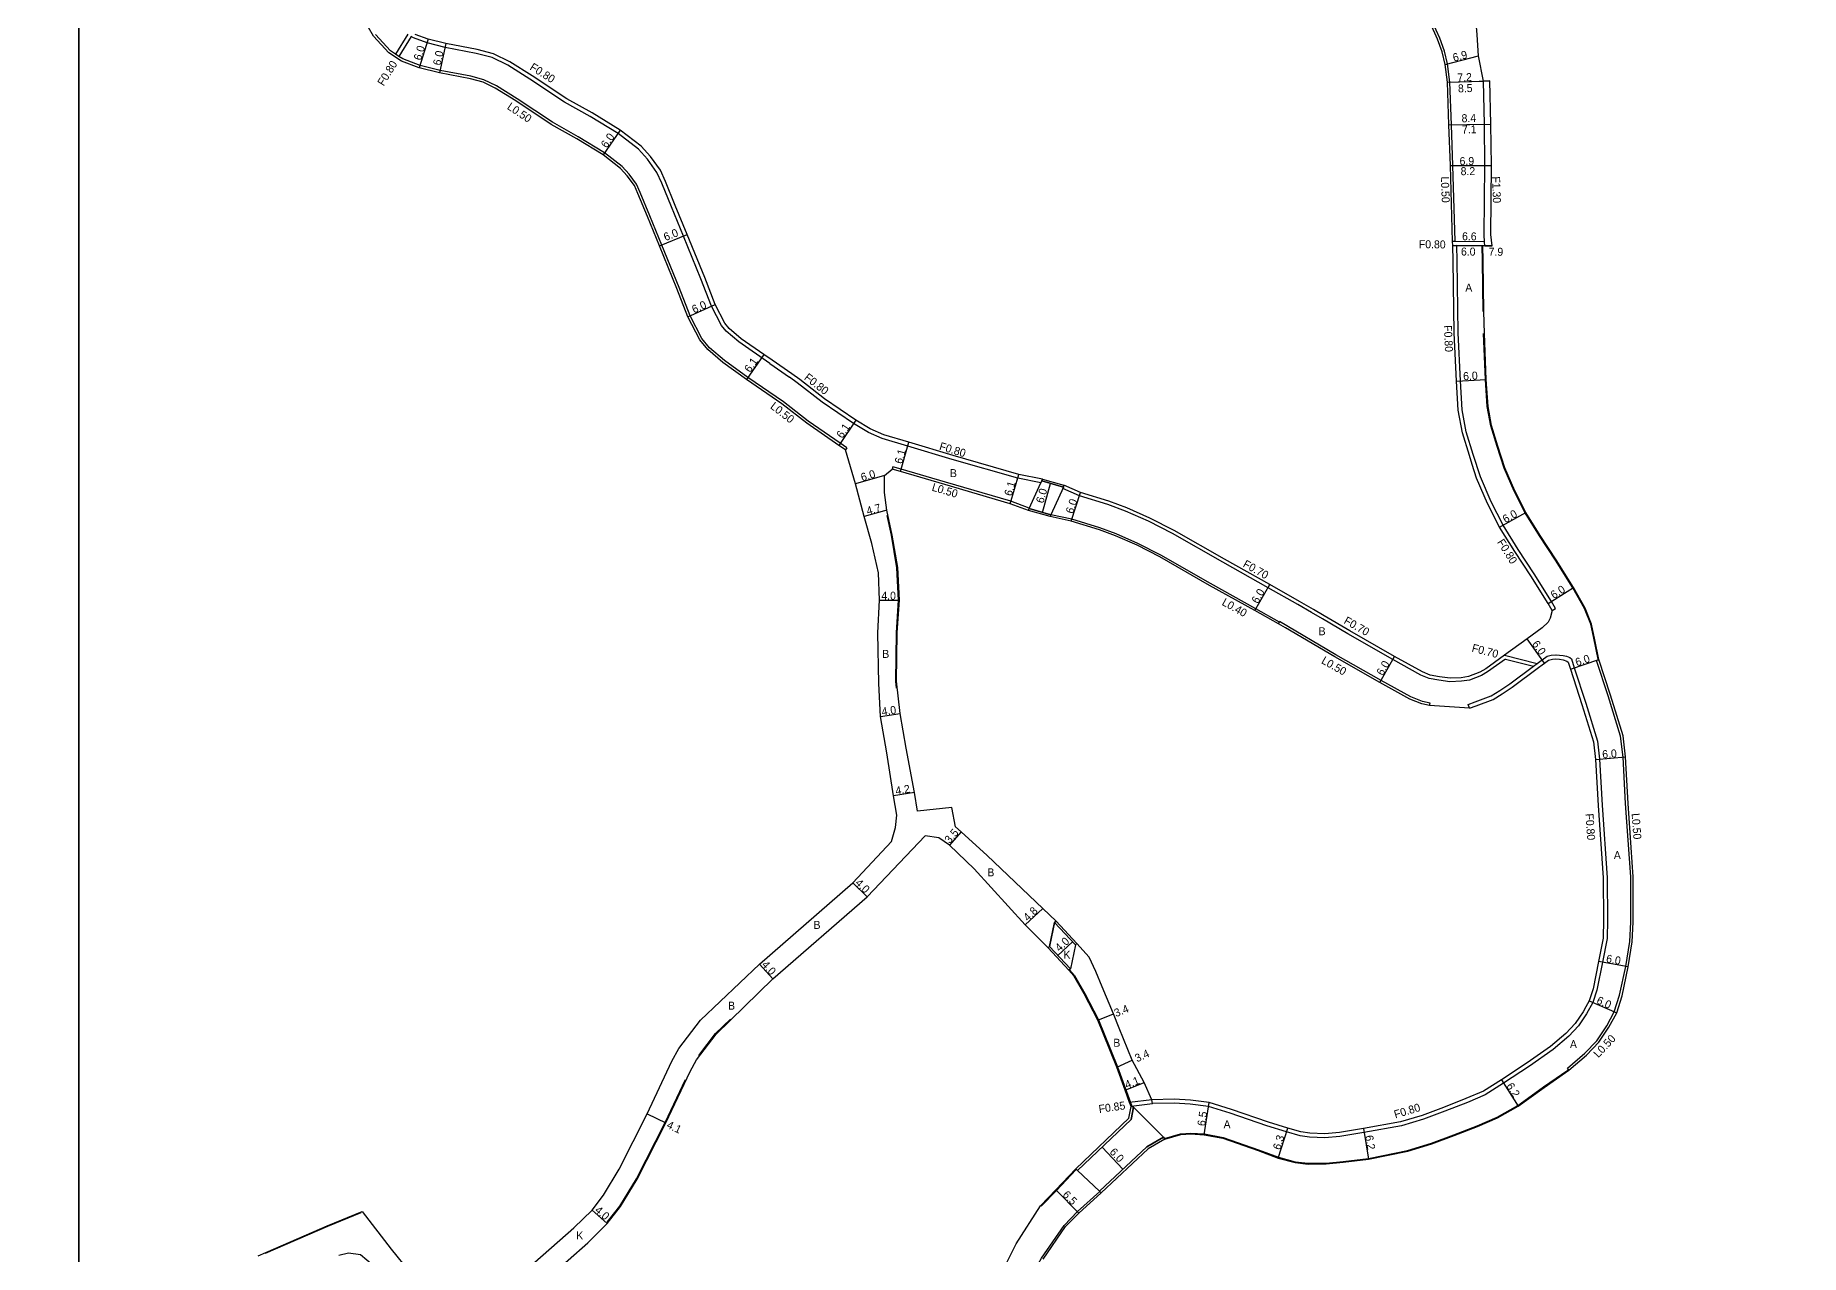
# Model space of a CAD drawing. Header units: metres. Extents: x -20000 to -17600, y -108000 to -105000.
# Drawn here: x -19208.7 to -18855.8, y -107102.2 to -106858.4 of the extents above; entities that cross this region are included whole.
import ezdxf

# ---------------------------------------------------------------- set-up
doc = ezdxf.new("R2010")
doc.units = ezdxf.units.M
doc.header["$LTSCALE"] = 2.5
for name, color, linetype in [('側溝・桝', 7, 'Continuous'), ('図郭', 7, 'Continuous'), ('幅員', 7, 'Continuous'), ('歩道・分離帯・安全施設', 7, 'Continuous'), ('舗装', 7, 'Continuous'), ('道路', 7, 'Continuous')]:
    doc.layers.add(name, color=color, linetype=linetype)
doc.styles.get("Standard").update_dxf_attribs({"font": ''})
doc.styles.get('Standard').set_extended_font_data('@MS PGothic')

msp = doc.modelspace()

# ---------------------------------------------------------------- linework, layer by layer
at = {"layer": '側溝・桝'}
for points in [[(-18925.59, -106876.32), (-18925.89, -106867.79), (-18926.37, -106864.18), (-18926.96, -106861.64), (-18927.88, -106859.01), (-18929.36, -106855.84), (-18930.53, -106854.3), (-18932.06, -106852.5), (-18933.22, -106851.01), (-18937.33, -106845.73), (-18939.45, -106844.73), (-18941.21, -106844.52)], [(-19046.47, -106940.9), (-19047.78, -106940.02), (-19054.15, -106935.57), (-19059.14, -106931.69), (-19066.24, -106926.84), (-19070.92, -106923.48), (-19073.91, -106920.92), (-19075.45, -106919.06), (-19077.77, -106914.53), (-19079.98, -106908.88), (-19083.44, -106900.37), (-19085.86, -106894.51), (-19087.75, -106889.84), (-19088.49, -106888.22), (-19089.96, -106886.19), (-19091.34, -106884.7), (-19094.87, -106881.91), (-19100.15, -106878.71), (-19105.31, -106875.82), (-19112.34, -106871.15), (-19116.48, -106868.56), (-19118.99, -106867.32), (-19121.59, -106866.63), (-19127.75, -106865.47), (-19131.76, -106864.47), (-19135.24, -106863.18), (-19136.03, -106862.66), (-19136.7, -106862.21), (-19137.68, -106861.56), (-19140.64, -106858.29)], [(-19134.21, -106858.22), (-19136.7, -106862.21)], [(-19133.55, -106858.66), (-19136.03, -106862.66)], [(-19061.82, -106924.06), (-19068.05, -106919.75), (-19070.55, -106917.61), (-19071.5, -106916.46), (-19073.48, -106912.6), (-19075.61, -106907.13), (-19079.08, -106898.6), (-19081.49, -106892.77), (-19083.43, -106887.98), (-19084.41, -106885.84), (-19086.31, -106883.21), (-19088.13, -106881.23), (-19092.19, -106878.05), (-19097.77, -106874.65), (-19102.86, -106871.81), (-19109.79, -106867.19), (-19114.19, -106864.44), (-19117.34, -106862.9), (-19120.55, -106862.05), (-19126.75, -106860.88), (-19130.37, -106859.98), (-19133.09, -106858.97), (-19133.55, -106858.66)], [(-18919.19, -106867.6), (-18917.89, -106867.56)], [(-18918.99, -106876.22), (-18919.19, -106867.6)], [(-18924.86, -106899.64), (-18924.86, -106899.62), (-18925.31, -106884.48), (-18925.59, -106876.32)], [(-18919.02, -106898.31), (-18918.91, -106884.47), (-18918.99, -106876.22)], [(-18918.96, -106899.71), (-18924.86, -106899.64), (-18925.36, -106899.64)], [(-18904.77, -106973.06), (-18905.58, -106971.61), (-18909.06, -106966.09), (-18912.26, -106961.22), (-18915.27, -106956.41), (-18917.64, -106951.73), (-18919.8, -106946.73), (-18921.23, -106942.23), (-18922.63, -106937.72), (-18923.45, -106933.3), (-18923.81, -106927.55), (-18924.23, -106917.91), (-18924.46, -106903.56), (-18924.53, -106900.45)], [(-18918.93, -106900.51), (-18924.53, -106900.45)], [(-18918.93, -106900.51), (-18918.96, -106899.71), (-18919.02, -106898.31)], [(-19061.82, -106924.06), (-19057.93, -106926.8)], [(-19039.36, -106939.04), (-19042.15, -106937.85), (-19045.11, -106936.04), (-19051.39, -106931.76), (-19056.35, -106927.91), (-19057.93, -106926.8)], [(-19007.65, -106947.93), (-19012.29, -106947.01), (-19025.4, -106943.24), (-19034.27, -106940.56), (-19039.36, -106939.04)], [(-19046.47, -106940.9), (-19046.74, -106941.31)], [(-19037.24, -106944.7), (-19037.38, -106945.18)], [(-19009.97, -106952.98), (-19013.67, -106951.61), (-19026.71, -106947.76), (-19035.58, -106945.18), (-19037.24, -106944.7)], [(-19007.48, -106947.55), (-19007.65, -106947.93)], [(-19003.28, -106949.05), (-19003.15, -106948.77)], [(-18914.81, -106983.14), (-18916.57, -106984.44), (-18918.35, -106985.68), (-18919.6, -106986.42), (-18922.01, -106987.35), (-18923.58, -106987.58), (-18925.9, -106987.69), (-18928.1, -106987.4), (-18930.01, -106987.01), (-18931.69, -106986.37), (-18937.29, -106983.25), (-18946.28, -106978.13), (-18951.38, -106975.12), (-18953.54, -106973.85), (-18956.32, -106972.21), (-18962.24, -106968.89), (-18971.32, -106963.81), (-18981.35, -106958.05), (-18986.15, -106955.61), (-18990.76, -106953.57), (-18994.27, -106952.27), (-18999.96, -106950.53), (-19003.28, -106949.05)], [(-19010.01, -106953.08), (-19009.97, -106952.98)], [(-18959.99, -106975.77), (-18964.7, -106973.12), (-18973.74, -106968.07), (-18983.68, -106962.36), (-18988.25, -106960.04), (-18992.61, -106958.12), (-18995.85, -106956.91), (-19001.48, -106955.19), (-19005.68, -106954.29)], [(-18905.47, -106973.44), (-18904.77, -106973.06)], [(-18960.18, -106976.12), (-18959.99, -106975.77), (-18959.93, -106975.66)], [(-18929.86, -106991.94), (-18931.36, -106991.64), (-18933.73, -106990.73), (-18939.66, -106987.43), (-18948.68, -106982.29), (-18959.93, -106975.66)], [(-18922.23, -106992.25), (-18920.87, -106991.73), (-18917.62, -106990.48), (-18915.91, -106989.46), (-18913.94, -106988.09), (-18909.19, -106984.59), (-18908.47, -106984.05), (-18907.94, -106983.67), (-18907.45, -106983.3), (-18906.47, -106982.59), (-18905.63, -106982.36), (-18904.75, -106982.32), (-18904.66, -106982.32), (-18903.96, -106982.36), (-18903.25, -106982.43), (-18902.56, -106982.58), (-18901.94, -106982.86), (-18901.61, -106983.12), (-18901.04, -106984.93), (-18898.75, -106991.99), (-18896.4, -106999.56), (-18895.97, -107003.16), (-18895.47, -107012.37), (-18894.43, -107026.88), (-18894.37, -107035.32), (-18894.45, -107039.03), (-18895.37, -107043.77), (-18896.51, -107049.32), (-18897.31, -107051.79), (-18898.57, -107054.07), (-18900.22, -107056.51), (-18902.15, -107058.56), (-18905.27, -107061.23), (-18910.01, -107064.54), (-18915.17, -107067.97), (-18918.82, -107070.25), (-18922.38, -107071.78), (-18926.91, -107073.57), (-18931.19, -107075.15), (-18935.56, -107076.48), (-18943.07, -107077.82), (-18947.9, -107078.61), (-18950.88, -107078.89), (-18953.94, -107078.73), (-18955.86, -107078.49), (-18958.53, -107077.67), (-18962.46, -107076.5), (-18969.79, -107073.97), (-18974.13, -107072.61), (-18977.79, -107072.12), (-18981, -107071.96), (-18985.38, -107072.04)], [(-18914.95, -106982.38), (-18908.47, -106984.05)], [(-18914.81, -106983.14), (-18909.19, -106984.59)], [(-18902.09, -107065.35), (-18902.39, -107064.95), (-18898.9, -107061.97), (-18896.54, -107059.46), (-18894.54, -107056.51), (-18893.03, -107053.71), (-18891.98, -107050.38), (-18890.75, -107044.6), (-18889.96, -107039.65), (-18889.75, -107035.74), (-18889.73, -107026.71), (-18890.78, -107012.06), (-18891.29, -107002.77), (-18891.78, -106998.58), (-18894.28, -106990.53), (-18896.59, -106983.42)], [(-18896.59, -106983.42), (-18896.12, -106983.26)], [(-18929.96, -106992.43), (-18929.86, -106991.94)], [(-18921.95, -106992.98), (-18922.23, -106992.25)], [(-18985.49, -107071.25), (-18989.93, -107071.8)], [(-18985.38, -107072.09), (-18989.63, -107072.62)], [(-18985.38, -107072.09), (-18985.38, -107072.04), (-18985.49, -107071.25)], [(-19018.3, -107126.62), (-19016.32, -107121.53), (-19013.25, -107114.89), (-19009.91, -107107.19), (-19007.55, -107102.95), (-19003.03, -107096.37), (-19000.36, -107093.61), (-18995.89, -107089.61)]]:
    msp.add_lwpolyline(points, dxfattribs=at)
at = {"layer": '図郭'}
for points in [[(-20000, -106800), (-19200, -106800), (-19200, -107400), (-20000, -107400)], [(-19200, -106800), (-18400, -106800), (-18400, -107400), (-19200, -107400)]]:
    msp.add_lwpolyline(points, close=True, dxfattribs=at)
at = {"layer": '幅員'}
for points in [[(-19130.14, -106859.21), (-19131.91, -106864.95)], [(-19126.58, -106860.1), (-19127.86, -106865.96)], [(-18926.87, -106864.27), (-18920.18, -106862.57)], [(-18926.38, -106867.84), (-18917.89, -106867.56)], [(-18926.38, -106867.84), (-18919.19, -106867.6)], [(-18926.09, -106876.34), (-18917.7, -106876.2)], [(-18926.09, -106876.34), (-18918.99, -106876.22)], [(-19091.73, -106877.39), (-19095.15, -106882.32)], [(-18925.81, -106884.49), (-18917.61, -106884.47)], [(-18925.81, -106884.49), (-18918.91, -106884.47)], [(-19083.9, -106900.56), (-19078.34, -106898.3)], [(-18917.43, -106900.52), (-18925.33, -106900.44)], [(-18925.33, -106900.44), (-18918.73, -106900.51)], [(-18925.33, -106900.44), (-18919.33, -106900.5)], [(-19078.23, -106914.74), (-19072.75, -106912.28)], [(-19063.05, -106922.24), (-19066.53, -106927.25)], [(-18924.61, -106927.59), (-18918.62, -106927.26)], [(-19044.67, -106935.36), (-19048.06, -106940.44)], [(-19035.72, -106945.66), (-19034.04, -106939.8)], [(-19038.95, -106946.42), (-19044.71, -106948.12)], [(-19013.83, -106952.09), (-19012.1, -106946.24)], [(-19007.37, -106953.82), (-19005.75, -106948.04)], [(-19001.58, -106955.57), (-18999.72, -106949.87)], [(-19038.46, -106953.41), (-19042.99, -106954.66)], [(-18915.97, -106956.8), (-18910.74, -106953.85)], [(-19039.94, -106971.39), (-19035.94, -106971.39)], [(-18964.89, -106973.47), (-18961.9, -106968.27)], [(-18906.26, -106972.02), (-18901.19, -106968.82)], [(-18906.98, -106983.95), (-18910.48, -106979.08)], [(-18939.9, -106987.86), (-18936.94, -106982.64)], [(-18901.8, -106985.17), (-18896.12, -106983.26)], [(-19039.75, -106994.64), (-19035.8, -106994.04)], [(-18896.77, -107003.23), (-18890.79, -107002.72)], [(-19032.95, -107009.8), (-19037.09, -107010.47)], [(-19023.62, -107017.68), (-19025.9, -107020.33)], [(-19045.26, -107027.86), (-19042.4, -107030.66)], [(-19007.28, -107033), (-19010.77, -107036.31)], [(-19004.26, -107042.41), (-19001.33, -107039.68)], [(-19063.94, -107044.12), (-19061.25, -107047.08)], [(-18890.25, -107044.7), (-18896.16, -107043.62)], [(-18898.05, -107051.47), (-18892.56, -107053.91)], [(-18996.28, -107055.35), (-18993.12, -107054.08)], [(-18992.5, -107064.74), (-18989.4, -107063.34)], [(-18990.83, -107069.33), (-18987.02, -107067.83)], [(-18915.6, -107067.3), (-18912.24, -107072.51)], [(-18974.99, -107078.24), (-18974.01, -107071.82)], [(-19086.35, -107074.1), (-19082.66, -107075.9)], [(-18960.2, -107082.91), (-18958.29, -107076.91)], [(-18943.2, -107077.03), (-18942.15, -107083.14)], [(-18995.4, -107080.72), (-18991.27, -107085.12)], [(-19004.67, -107089.29), (-19000.09, -107093.9)], [(-19097.34, -107093.35), (-19094.33, -107095.99)]]:
    msp.add_lwpolyline(points, dxfattribs=at)
at = {"layer": '歩道・分離帯・安全施設'}
for points in [[(-18919.24, -106913.65), (-18919.41, -106903.59), (-18919.48, -106900.5)], [(-18896.28, -106983.2), (-18897.13, -106978.99), (-18897.75, -106976.19), (-18898.99, -106973.06), (-18901.32, -106968.89), (-18904.8, -106963.38), (-18908, -106958.51), (-18910.87, -106953.93), (-18913.06, -106949.58), (-18915.06, -106944.96), (-18916.44, -106940.64), (-18917.72, -106936.51), (-18918.43, -106932.68), (-18918.77, -106927.26), (-18919.16, -106918.05)], [(-19036.5, -106988.95), (-19036.65, -106987.58), (-19036.55, -106977.89), (-19036.1, -106971.38), (-19036.43, -106964.89), (-19037.55, -106958.4), (-19038.39, -106954.45)], [(-19001.94, -107045.26), (-19000.95, -107046.4), (-18998.86, -107050.04), (-18996.14, -107055.28), (-18995, -107058.1), (-18992.37, -107064.69), (-18989.49, -107072.57)], [(-19076.01, -107062.43), (-19072.69, -107058.03), (-19069.71, -107055.13)], [(-18982.94, -107079.02), (-18979.74, -107078.09), (-18977.68, -107077.93), (-18974.97, -107078.09), (-18971.24, -107078.81), (-18964.18, -107081.25), (-18960.15, -107082.77), (-18956.81, -107083.64), (-18954.22, -107083.97), (-18950.62, -107083.94), (-18947.24, -107083.62), (-18942.18, -107082.99), (-18934.38, -107081.39), (-18929.58, -107079.94), (-18925.12, -107078.29), (-18920.45, -107076.45), (-18916.47, -107074.74), (-18912.33, -107072.39), (-18907.16, -107068.7), (-18902.33, -107065.33)], [(-19094.34, -107095.75), (-19091.83, -107092.51), (-19088.51, -107087.05), (-19082.8, -107075.83), (-19078.69, -107067.2)], [(-19000.65, -107085.25), (-19004.56, -107089.39), (-19007.6, -107092.53)], [(-19143.59, -107093.86), (-19150.25, -107096.59), (-19162.72, -107102.01)]]:
    msp.add_lwpolyline(points, dxfattribs=at)
at = {"layer": '舗装'}
for points in [[(-19004.91, -107035.85), (-19005.92, -107040.62)], [(-19000.74, -107040.31), (-19001.76, -107045.08)], [(-19097.34, -107093.35), (-19094.33, -107095.99)]]:
    msp.add_lwpolyline(points, dxfattribs=at)
at = {"layer": '道路'}
for points in [[(-18926.09, -106876.34), (-18926.38, -106867.84), (-18926.87, -106864.27), (-18927.44, -106861.78), (-18928.35, -106859.19), (-18929.79, -106856.1), (-18930.92, -106854.61), (-18932.45, -106852.82), (-18933.62, -106851.32), (-18937.65, -106846.13), (-18939.6, -106845.22), (-18941.25, -106845.02)], [(-18917.7, -106876.2), (-18917.89, -106867.56), (-18919.19, -106867.6), (-18920.18, -106862.57), (-18920.46, -106858.37), (-18920.93, -106852.61), (-18921.27, -106850.14), (-18922.23, -106849.38), (-18922.44, -106849.21), (-18924.26, -106846.74)], [(-19046.74, -106941.31), (-19048.06, -106940.44), (-19054.45, -106935.97), (-19059.44, -106932.1), (-19066.53, -106927.25), (-19071.22, -106923.87), (-19074.27, -106921.27), (-19075.87, -106919.34), (-19078.23, -106914.74), (-19080.44, -106909.06), (-19083.9, -106900.56), (-19086.32, -106894.7), (-19088.21, -106890.04), (-19088.92, -106888.47), (-19090.35, -106886.51), (-19091.68, -106885.06), (-19095.15, -106882.32), (-19100.4, -106879.14), (-19105.57, -106876.25), (-19112.61, -106871.57), (-19116.72, -106868.99), (-19119.17, -106867.79), (-19121.7, -106867.12), (-19127.86, -106865.96), (-19131.91, -106864.95), (-19135.47, -106863.63), (-19138.01, -106861.94), (-19141.05, -106858.59), (-19143.06, -106855.17)], [(-19057.47, -106926.14), (-19061.37, -106923.41), (-19063.05, -106922.24), (-19067.56, -106919.11), (-19069.98, -106917.04), (-19070.83, -106916.02), (-19072.75, -106912.28), (-19074.87, -106906.84), (-19078.34, -106898.3), (-19080.75, -106892.47), (-19082.69, -106887.67), (-19083.72, -106885.43), (-19085.69, -106882.7), (-19087.59, -106880.64), (-19091.73, -106877.39), (-19097.37, -106873.96), (-19102.44, -106871.13), (-19109.36, -106866.52), (-19113.8, -106863.74), (-19117.06, -106862.14), (-19120.37, -106861.27), (-19126.58, -106860.1), (-19130.14, -106859.21), (-19132.73, -106858.25)], [(-18925.33, -106900.44), (-18925.36, -106899.64), (-18925.81, -106884.49), (-18926.09, -106876.34)], [(-18917.43, -106900.52), (-18917.72, -106898.26), (-18917.61, -106884.47), (-18917.7, -106876.2)], [(-18921.43, -106944.24), (-18921.99, -106942.47), (-18923.41, -106937.91), (-18924.24, -106933.39), (-18924.61, -106927.59), (-18925.03, -106917.93), (-18925.26, -106903.58), (-18925.33, -106900.44)], [(-18919.01, -106918.05), (-18919.09, -106913.64), (-18919.26, -106903.59), (-18919.33, -106900.5), (-18918.93, -106900.51), (-18917.63, -106900.52), (-18917.43, -106900.52)], [(-18982.89, -107079.17), (-18979.71, -107078.23), (-18977.68, -107078.08), (-18974.99, -107078.24), (-18971.28, -107078.95), (-18964.23, -107081.39), (-18960.2, -107082.91), (-18956.83, -107083.79), (-18954.23, -107084.12), (-18950.61, -107084.09), (-18947.22, -107083.77), (-18942.15, -107083.14), (-18934.34, -107081.54), (-18929.53, -107080.08), (-18925.06, -107078.43), (-18920.4, -107076.59), (-18916.4, -107074.87), (-18912.24, -107072.51), (-18907.07, -107068.82), (-18902.09, -107065.35), (-18898.56, -107062.33), (-18896.15, -107059.77), (-18894.11, -107056.77), (-18892.56, -107053.91), (-18891.49, -107050.51), (-18890.25, -107044.7), (-18889.47, -107039.7), (-18889.25, -107035.75), (-18889.23, -107026.7), (-18890.28, -107012.03), (-18890.79, -107002.72), (-18891.29, -106998.47), (-18893.81, -106990.38), (-18896.12, -106983.26), (-18896.98, -106978.96), (-18897.61, -106976.15), (-18898.86, -106972.99), (-18901.19, -106968.82), (-18904.67, -106963.3), (-18907.87, -106958.43), (-18910.74, -106953.85), (-18912.93, -106949.52), (-18914.92, -106944.91), (-18916.29, -106940.59), (-18917.57, -106936.48), (-18918.28, -106932.66), (-18918.62, -106927.26), (-18919.01, -106918.05)], [(-19039.05, -106938.3), (-19041.78, -106937.14), (-19044.67, -106935.36), (-19050.92, -106931.12), (-19055.87, -106927.27), (-19057.47, -106926.14)], [(-19007.37, -106947.17), (-19012.1, -106946.24), (-19025.18, -106942.48), (-19034.04, -106939.8), (-19039.05, -106938.3)], [(-19081.44, -107063.57), (-19080.02, -107061.01), (-19075.72, -107055.33), (-19063.94, -107044.12), (-19045.26, -107027.86), (-19037.54, -107019.61), (-19036.71, -107016.85), (-19036.44, -107014.34), (-19037.09, -107010.47), (-19038.44, -107001.89), (-19039.75, -106994.64), (-19040.06, -106988.07), (-19040.24, -106977.88), (-19039.94, -106971.39), (-19040.14, -106965.9), (-19041.43, -106960.04), (-19042.99, -106954.66), (-19044.71, -106948.12), (-19046.74, -106941.31)], [(-19038.95, -106946.42), (-19037.38, -106945.18)], [(-19025.47, -107012.8), (-19032.32, -107013.54), (-19032.95, -107009.8), (-19034.61, -107000.97), (-19035.8, -106994.04), (-19036.5, -106987.57), (-19036.4, -106977.9), (-19035.94, -106971.39), (-19036.28, -106964.87), (-19037.4, -106958.37), (-19038.46, -106953.41), (-19038.91, -106949.82), (-19038.95, -106946.42)], [(-19010.12, -106953.46), (-19013.83, -106952.09), (-19026.85, -106948.24), (-19035.72, -106945.66), (-19037.38, -106945.18)], [(-18905.47, -106973.44), (-18906.26, -106972.02), (-18909.73, -106966.53), (-18912.93, -106961.65), (-18915.97, -106956.8), (-18918.36, -106952.07), (-18919.03, -106950.52), (-18920.55, -106947.01), (-18921.43, -106944.24)], [(-19007.37, -106947.17), (-19007.48, -106947.55), (-19003.15, -106948.77), (-19003.04, -106948.38)], [(-18953.19, -106973.24), (-18955.97, -106971.61), (-18961.9, -106968.27), (-18970.98, -106963.2), (-18981.02, -106957.43), (-18985.85, -106954.98), (-18990.5, -106952.92), (-18994.05, -106951.61), (-18999.72, -106949.87), (-19003.04, -106948.38)], [(-19010.12, -106953.46), (-19010.01, -106953.08), (-19005.68, -106954.29), (-19005.79, -106954.68)], [(-18960.18, -106976.12), (-18964.89, -106973.47), (-18973.93, -106968.42), (-18983.87, -106962.71), (-18988.42, -106960.4), (-18992.76, -106958.49), (-18995.97, -106957.29), (-19001.58, -106955.57), (-19005.79, -106954.68)], [(-18905.47, -106973.44), (-18905.85, -106974.96), (-18906.26, -106975.77), (-18907.48, -106976.91), (-18910.48, -106979.08), (-18914.95, -106982.38), (-18916.97, -106983.87), (-18918.73, -106985.09), (-18919.9, -106985.79), (-18922.19, -106986.67), (-18923.64, -106986.88), (-18925.87, -106986.99), (-18927.99, -106986.71), (-18929.81, -106986.34), (-18931.4, -106985.73), (-18936.94, -106982.64), (-18945.93, -106977.52), (-18951.03, -106974.52), (-18953.19, -106973.24)], [(-18921.95, -106992.98), (-18929.96, -106992.43), (-18931.49, -106992.12), (-18933.94, -106991.18), (-18939.9, -106987.86), (-18948.93, -106982.72), (-18958.73, -106976.94), (-18960.18, -106976.12)], [(-18921.95, -106992.98), (-18920.66, -106992.51), (-18917.27, -106991.21), (-18915.48, -106990.13), (-18913.47, -106988.74), (-18908.19, -106984.84), (-18907.47, -106984.31), (-18906.98, -106983.95), (-18906.16, -106983.35), (-18905.4, -106983.16), (-18904.71, -106983.13), (-18903.97, -106983.19), (-18903.23, -106983.33), (-18902.55, -106983.58), (-18902.24, -106983.78), (-18901.8, -106985.17), (-18899.51, -106992.24), (-18897.19, -106999.73), (-18896.77, -107003.23), (-18896.27, -107012.42), (-18895.23, -107026.91), (-18895.17, -107035.31), (-18895.25, -107038.94), (-18896.16, -107043.62), (-18897.29, -107049.11), (-18898.05, -107051.47), (-18898.73, -107052.71), (-18899.25, -107053.65), (-18899.99, -107054.75)], [(-19004.62, -107035.58), (-19007.28, -107033), (-19018.43, -107022.42), (-19023.62, -107017.68), (-19024.7, -107016.69), (-19025.47, -107012.8)], [(-19077.76, -107065.6), (-19076.49, -107063.31), (-19072.58, -107058.13), (-19061.25, -107047.08), (-19042.4, -107030.66), (-19030.82, -107018.46)], [(-19006.22, -107040.9), (-19010.77, -107036.31), (-19020.98, -107025.09), (-19025.9, -107020.33), (-19028.03, -107018.9), (-19030.82, -107018.46)], [(-19004.62, -107035.58), (-19004.91, -107035.85), (-19000.74, -107040.31), (-19000.45, -107040.04)], [(-19006.22, -107040.9), (-19005.92, -107040.62), (-19001.76, -107045.08), (-19002.05, -107045.36)], [(-18985.49, -107071.25), (-18987.02, -107067.83), (-18989.4, -107063.34), (-18992.03, -107056.93), (-18993.12, -107054.08), (-18995.41, -107048.66), (-18996.66, -107045.63), (-18997.99, -107042.72), (-19000.45, -107040.04)], [(-18989.63, -107072.62), (-18989.93, -107071.8), (-18990.83, -107069.33), (-18992.5, -107064.74), (-18995.13, -107058.16), (-18996.28, -107055.35), (-18999, -107050.1), (-19001.07, -107046.49), (-19002.05, -107045.36)], [(-18899.99, -107054.75), (-18900.85, -107056.01), (-18902.7, -107057.98), (-18905.76, -107060.59), (-18910.47, -107063.88), (-18915.6, -107067.3), (-18919.19, -107069.54), (-18922.68, -107071.04), (-18927.2, -107072.82), (-18931.45, -107074.39), (-18935.74, -107075.7), (-18943.2, -107077.03), (-18948, -107077.81), (-18950.92, -107078.1), (-18953.9, -107077.93), (-18955.71, -107077.7), (-18958.29, -107076.91), (-18962.19, -107075.75), (-18969.56, -107073.2), (-18974.01, -107071.82), (-18977.77, -107071.32), (-18981.05, -107071.16), (-18985.49, -107071.25)], [(-19108.8, -107103.74), (-19101.02, -107096.87), (-19097.34, -107093.35), (-19095.11, -107090.31), (-19091.96, -107085.12), (-19086.35, -107074.1), (-19081.44, -107063.57)], [(-19106.08, -107106.8), (-19098.24, -107099.89), (-19094.33, -107095.99), (-19091.7, -107092.59), (-19088.38, -107087.12), (-19082.66, -107075.9), (-19077.76, -107065.6)], [(-19000.69, -107085.07), (-19000.35, -107085.43), (-18989.6, -107075.19), (-18989.14, -107072.71)], [(-18989.63, -107072.62), (-18989.14, -107072.71)], [(-18982.89, -107079.17), (-18983.14, -107078.73), (-18986.5, -107080.64), (-18995.96, -107089.54), (-18995.89, -107089.61), (-18995.62, -107089.9)], [(-19023.5, -107124.04), (-19022.27, -107121.72), (-19021.13, -107119.54), (-19018.15, -107112.4), (-19015, -107104.86), (-19012.62, -107100.06), (-19007.77, -107092.49), (-19004.67, -107089.29), (-19000.69, -107085.07)], [(-19007.21, -107103.16), (-19002.72, -107096.62), (-19000.09, -107093.9), (-18995.62, -107089.9)], [(-19164.12, -107102.46), (-19150.31, -107096.45), (-19143.37, -107093.61), (-19137.53, -107101.14), (-19133.85, -107105.64)], [(-19148, -107102.31), (-19146.05, -107101.85), (-19143.64, -107102.17), (-19141.12, -107104.33)]]:
    msp.add_lwpolyline(points, dxfattribs=at)
for points in [[(-19010.01, -106953.08), (-19007.65, -106947.93), (-19007.48, -106947.55), (-19003.15, -106948.77), (-19005.68, -106954.29)], [(-19007.48, -106947.55), (-19007.37, -106947.17), (-19003.04, -106948.38), (-19003.15, -106948.77)], [(-19010.01, -106953.08), (-19005.68, -106954.29), (-19005.79, -106954.68), (-19010.12, -106953.46)], [(-19001.76, -107045.08), (-19005.92, -107040.62), (-19004.91, -107035.85), (-19000.74, -107040.31)], [(-19004.91, -107035.85), (-19004.62, -107035.58), (-19000.45, -107040.04), (-19000.74, -107040.31)], [(-19005.92, -107040.62), (-19001.76, -107045.08), (-19002.05, -107045.36), (-19006.22, -107040.9)], [(-19000.35, -107085.43), (-19000.69, -107085.07), (-18990.06, -107074.94), (-18989.63, -107072.62), (-18989.14, -107072.71), (-18989.6, -107075.19)], [(-18983.14, -107078.73), (-18986.5, -107080.64), (-18995.96, -107089.54), (-19000.35, -107085.43), (-18989.6, -107075.19), (-18989.14, -107072.71)], [(-18983.14, -107078.73), (-18982.89, -107079.17), (-18986.2, -107081.04), (-18995.62, -107089.9), (-18995.96, -107089.54), (-18986.5, -107080.64)]]:
    msp.add_lwpolyline(points, close=True, dxfattribs=at)

# ---------------------------------------------------------------- texts
at = {"layer": '側溝・桝'}
for s, rotation, p in [('F0.80', 58.0964, (-19139.05, -106868.7)), ('F0.80', 327.9877, (-19109.97, -106865.22)), ('L0.50', 326.3626, (-19114.51, -106873.08)), ('L0.50', 272.1597, (-18927.71, -106886.71)), ('F1.30', 272.1597, (-18917.48, -106886.68)), ('F0.80', 359.3737, (-18932.11, -106901)), ('F0.80', 272.4787, (-18927.1, -106916.44)), ('F0.80', 322.1707, (-19055.11, -106927.14)), ('L0.50', 322.1736, (-19061.89, -106932.9)), ('F0.80', 343.1944, (-19028.09, -106941.28)), ('L0.50', 343.538, (-19029.58, -106949.45)), ('F0.80', 302.0266, (-18916.52, -106959.78)), ('F0.70', 330.7982, (-18967.41, -106964.63)), ('L0.40', 330.7982, (-18971.62, -106972.26)), ('F0.70', 330.3151, (-18947.24, -106975.94)), ('F0.70', 345.5229, (-18921.64, -106981.63)), ('L0.50', 330.316, (-18951.73, -106983.91)), ('F0.80', 274.0738, (-18898.81, -107014.08)), ('L0.50', 274.0738, (-18889.57, -107014.02)), ('L0.50', 46.6938, (-18896.22, -107062.98)), ('F0.85', 8.3008, (-18995.99, -107073.92)), ('F0.80', 16.8495, (-18936.79, -107075.01))]:
    msp.add_text(s, height=1.6, rotation=rotation, dxfattribs=at).set_placement(p)
at = {"layer": '幅員'}
for s, rotation, p in [('6.0', 72.8496, (-19131.59, -106863.58)), ('6.0', 77.7052, (-19127.66, -106864.57)), ('6.9', 14.3397, (-18925.1, -106863.72)), ('7.2', 1.8411, (-18924.39, -106867.67)), ('8.5', 1.8411, (-18924.26, -106869.87)), ('8.4', 1.8411, (-18923.54, -106875.84)), ('7.1', 1.8411, (-18923.46, -106878.1)), ('6.0', 55.2656, (-19094.44, -106881.11)), ('6.9', 0.1821, (-18923.96, -106884.39)), ('8.2', 0.1821, (-18923.75, -106886.41)), ('6.0', 22.149, (-19082.68, -106899.61)), ('6.0', 359.3735, (-18923.69, -106902.47)), ('6.6', 359.3735, (-18923.47, -106899.42)), ('7.9', 359.3735, (-18918.16, -106902.5)), ('6.0', 24.1929, (-19076.99, -106914.07)), ('6.1', 55.2444, (-19065.78, -106926)), ('6.0', 3.1814, (-18923.21, -106927.41)), ('6.1', 56.2449, (-19047.34, -106939.17)), ('6.1', 74.0849, (-19035.42, -106944.24)), ('6.0', 16.4432, (-19043.39, -106947.63)), ('6.1', 73.542, (-19013.51, -106950.67)), ('6.0', 74.3225, (-19007.15, -106952.11)), ('4.7', 15.4733, (-19042.29, -106954.36)), ('6.0', 71.9123, (-19001.24, -106954.21)), ('6.0', 29.4372, (-18914.79, -106956.02)), ('6.0', 60.0171, (-18964.28, -106972.21)), ('6.0', 32.2733, (-18905.13, -106971.19)), ('6.0', 305.7478, (-18909.58, -106980.16)), ('6.0', 18.5819, (-18900.51, -106984.63)), ('6.0', 60.4316, (-18939.3, -106986.6)), ('4.0', 8.629, (-19039.37, -106994.48)), ('6.0', 4.8825, (-18895.38, -107003.01)), ('4.2', 9.132, (-19036.61, -107010.29)), ('3.5', 49.2275, (-19025.88, -107020.15)), ('4.0', 315.644, (-19044.91, -107028.07)), ('4.8', 43.4978, (-19010.26, -107035.68)), ('4.0', 43.0563, (-19003.93, -107041.76)), ('6.0', 349.6497, (-18894.76, -107043.77)), ('4.0', 312.3084, (-19063.6, -107044.35)), ('3.4', 21.906, (-18992.63, -107054.75)), ('6.0', 336.0842, (-18896.73, -107051.95)), ('3.4', 24.2405, (-18988.44, -107063.79)), ('4.1', 21.4768, (-18990.5, -107069.09)), ('6.2', 302.8056, (-18914.71, -107068.51)), ('6.5', 81.3391, (-18974.84, -107076.6)), ('4.1', 334.0535, (-19082.61, -107076.81)), ('6.0', 313.2696, (-18994.04, -107081.81)), ('6.3', 72.3552, (-18959.82, -107081.4)), ('6.2', 279.7291, (-18942.85, -107078.49)), ('6.5', 314.8752, (-19003.44, -107090.39)), ('4.0', 318.7825, (-19096.97, -107093.54))]:
    msp.add_text(s, height=1.6, rotation=rotation, dxfattribs=at).set_placement(p)
msp.add_text('4.0', height=1.6, dxfattribs=at).set_placement((-19039.55, -106971.29))
at = {"layer": '舗装'}
for s, p in [('A', (-18922.82, -106909.7)), ('B', (-19025.85, -106946.78)), ('B', (-18952.14, -106978.39)), ('B', (-19039.37, -106982.91)), ('A', (-18893.13, -107023.15)), ('B', (-19018.36, -107026.59)), ('B', (-19053.11, -107037.1)), ('K', (-19003.14, -107043.05)), ('B', (-19070.2, -107053.25)), ('B', (-18993.18, -107060.66)), ('A', (-18901.9, -107060.94)), ('A', (-18971.14, -107076.97)), ('K', (-19100.54, -107099.19))]:
    msp.add_text(s, height=1.6, dxfattribs=at).set_placement(p)

doc.saveas('drawing.dxf')
